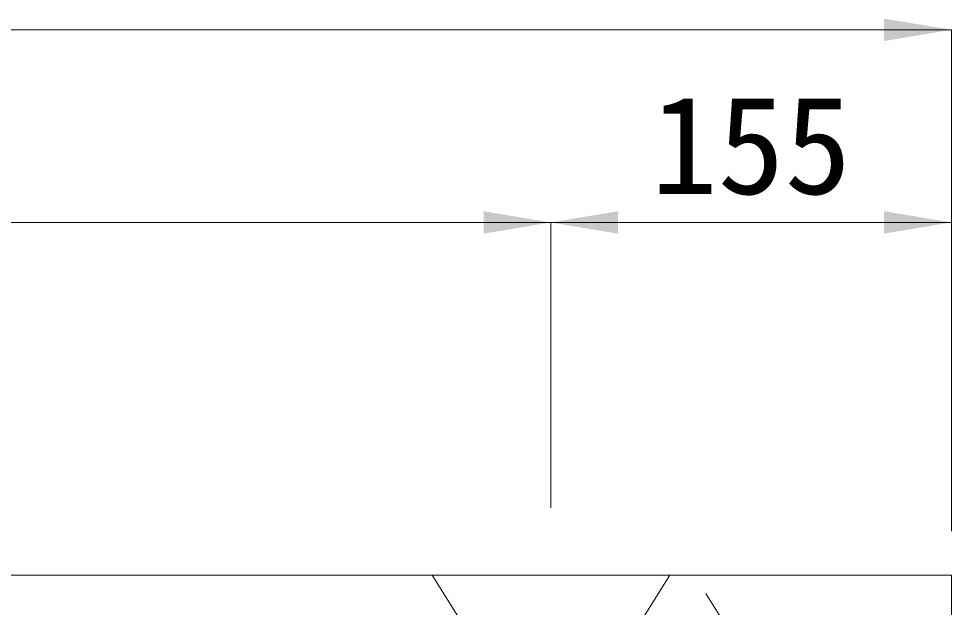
# Model space of a CAD drawing. Units: millimetres, scale not verified. Extents: x 50430 to 75195, y 72432 to 91573.
# Drawn here: x 56365.9 to 56726.9, y 78241 to 78469 of the extents above; entities that cross this region are included whole.
import ezdxf
from ezdxf.enums import TextEntityAlignment as Align

# ---------------------------------------------------------------- set-up
doc = ezdxf.new("R2010")
doc.units = ezdxf.units.MM
doc.header["$LTSCALE"] = 25
doc.linetypes.add('USER1', pattern=[1.35, 0.75, -0.6])
doc.layers.add('寸法線', color=7, linetype='Continuous', lineweight=9)
doc.layers.add('本体', color=2, linetype='Continuous', lineweight=9)
doc.styles.add('ＭＳ ゴシック', font='')
doc.styles.get('ＭＳ ゴシック').set_extended_font_data('MS Gothic')

# ---------------------------------------------------------------- blocks, each defined once
blk = doc.blocks.new('filled_arrow')
at = {"color": 0, "linetype": 'Continuous', "lineweight": -2}
blk.add_solid([(7.5, 1.25), (0, 0), (7.5, -1.25)], dxfattribs=at)

msp = doc.modelspace()

# ---------------------------------------------------------------- linework, layer by layer
at = {"layer": '寸法線'}
for p, q in [((55728.95, 78464.64), (56726.95, 78464.64)), ((56726.95, 78270.5), (56726.95, 78464.64)), ((55883.95, 78390.05), (56571.95, 78390.05)), ((56571.95, 78279.5), (56571.95, 78390.05)), ((56571.95, 78390.05), (56726.95, 78390.05)), ((56571.95, 78279.5), (56571.95, 78390.05)), ((56726.95, 78270.5), (56726.95, 78390.05))]:
    msp.add_line(p, q, dxfattribs=at)
at = {"layer": '本体'}
for p, q in [((55728.95, 78253.5), (56726.95, 78253.5)), ((56525.95, 78253.5), (56538.45, 78233.5)), ((56617.95, 78253.5), (56605.45, 78233.5)), ((56726.95, 78230.5), (56726.95, 78253.5))]:
    msp.add_line(p, q, dxfattribs=at)
at = {"layer": '本体', "linetype": 'USER1'}
msp.add_line((56641.95, 78230.5), (56627.45, 78253.5), dxfattribs=at)

# ---------------------------------------------------------------- block references
at = {"layer": '寸法線', "xscale": 3.47, "yscale": 3.47, "rotation": 180}
for p in [(56726.95, 78464.64), (56571.95, 78390.05), (56726.95, 78390.05)]:
    msp.add_blockref('filled_arrow', p, dxfattribs=at)
at = {"layer": '寸法線', "xscale": 3.47, "yscale": 3.47}
msp.add_blockref('filled_arrow', (56571.95, 78390.05), dxfattribs=at)

# ---------------------------------------------------------------- texts
at = {"layer": '寸法線', "style": 'ＭＳ ゴシック'}
msp.add_text('155', height=37.98, dxfattribs=at).set_placement((56649.45, 78420.05), align=Align.MIDDLE_CENTER)

doc.saveas('drawing.dxf')
